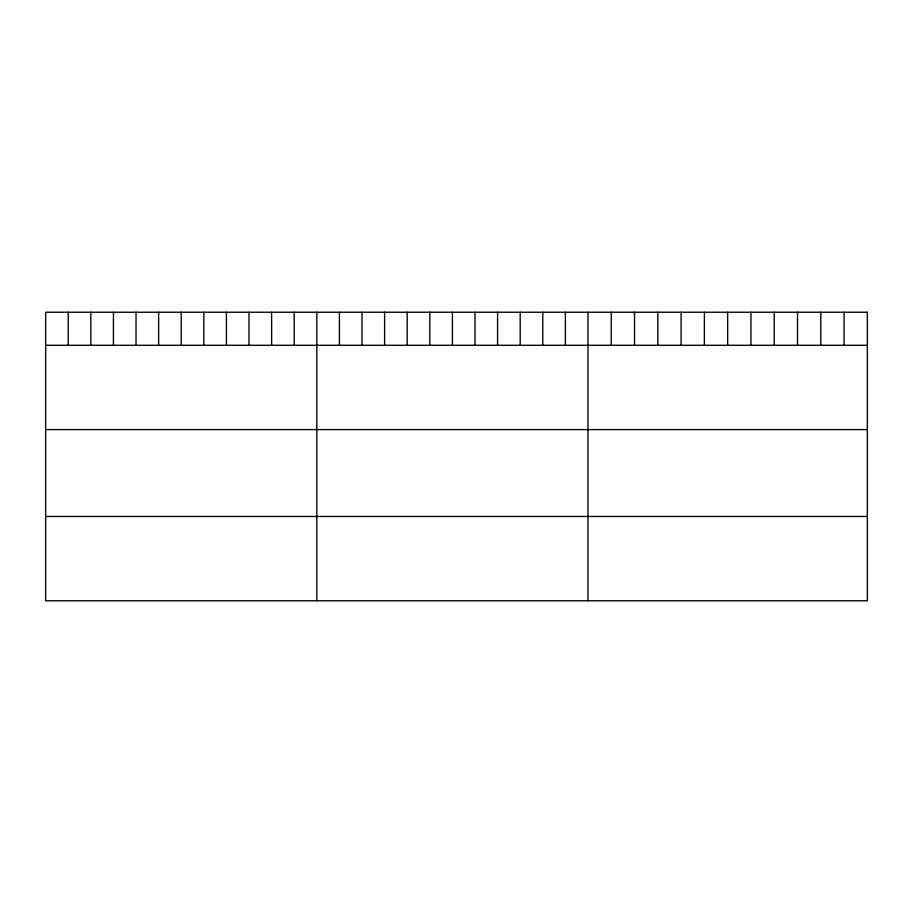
<?xml version="1.0" encoding="UTF-8"?>
<svg xmlns="http://www.w3.org/2000/svg" width="913" height="913" viewBox="0 0 913 913"><rect width="100%" height="100%" fill="white"/><g stroke="black" fill="none" stroke-linecap="round" stroke-linejoin="round"><path stroke-width="1.37" d="M45.65 345.285L867.35 345.285M45.65 429.601L867.35 429.601M45.65 516.461L867.35 516.461M844.069 312.235L844.069 345.285M820.787 312.235L820.787 345.285M797.505 312.235L797.505 345.285M774.224 312.235L774.224 345.285M750.943 312.235L750.943 345.285M727.661 312.235L727.661 345.285M704.38 312.235L704.38 345.285M681.098 312.235L681.098 345.285M657.817 312.235L657.817 345.285M634.535 312.235L634.535 345.285M611.254 312.235L611.254 345.285M587.972 312.235L587.972 600.765M565.375 312.235L565.375 345.285M542.779 312.235L542.779 345.285M520.182 312.235L520.182 345.285M497.585 312.235L497.585 345.285M474.988 312.235L474.988 345.285M452.392 312.235L452.392 345.285M429.795 312.235L429.795 345.285M407.198 312.235L407.198 345.285M384.601 312.235L384.601 345.285M362.005 312.235L362.005 345.285M339.408 312.235L339.408 345.285M316.811 312.235L316.811 600.765M294.214 312.235L294.214 345.285M271.618 312.235L271.618 345.285M249.021 312.235L249.021 345.285M226.424 312.235L226.424 345.285M203.827 312.235L203.827 345.285M181.231 312.235L181.231 345.285M158.634 312.235L158.634 345.285M136.037 312.235L136.037 345.285M113.44 312.235L113.44 345.285M90.844 312.235L90.844 345.285M68.247 312.235L68.247 345.285M867.35 312.235L45.65 312.235L45.65 600.765L867.35 600.765L867.35 312.235"/></g></svg>
